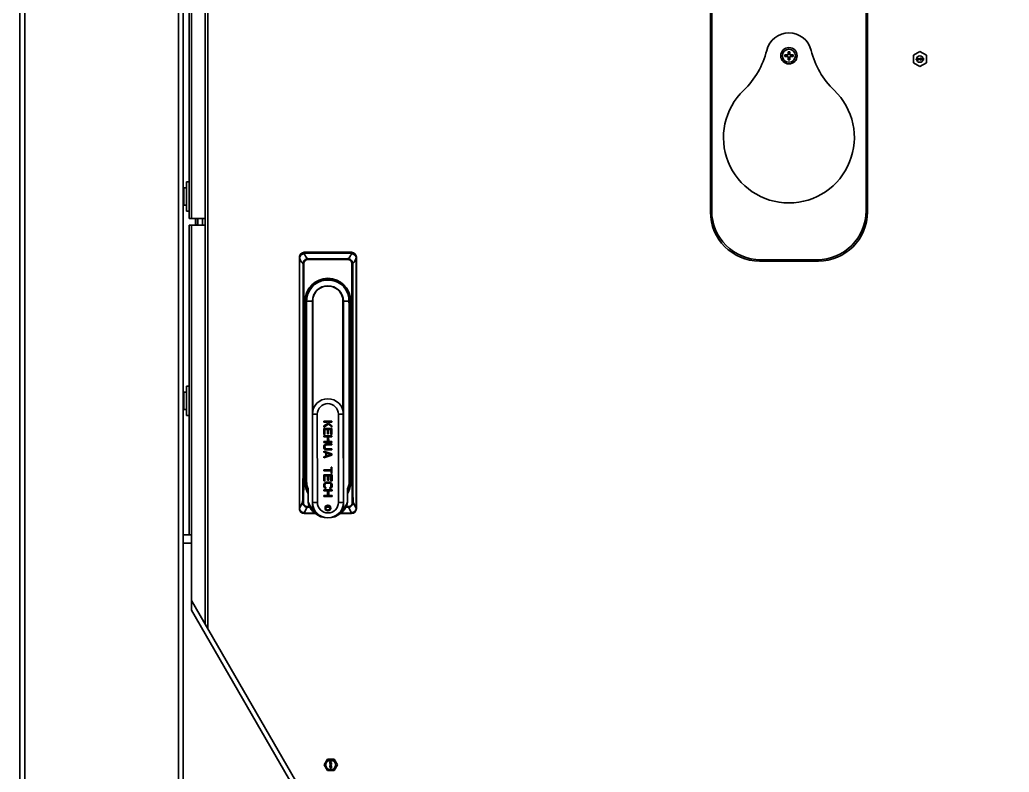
# Model space of a CAD drawing. Header units: millimetres. Extents: x 32496 to 166256, y 3504 to 23939.
# Drawn here: x 39999 to 40604, y 15969 to 16429 of the extents above; entities that cross this region are included whole.
import ezdxf

# ---------------------------------------------------------------- set-up
doc = ezdxf.new("R2010")
doc.units = ezdxf.units.MM
doc.layers.get('0').update_dxf_attribs({"lineweight": 35})

msp = doc.modelspace()

# ---------------------------------------------------------------- linework, layer by layer
at = {"linetype": 'Continuous'}
for p, q in [((39998.64, 15108.349), (39998.64, 17768.349)), ((40001.64, 15108.349), (40001.64, 17768.349)), ((40095.64, 15108.349), (40095.64, 17722.349)), ((40113.64, 16868.644), (40113.64, 16057.054)), ((40111.94, 16059.998), (40111.94, 16865.699)), ((40098.64, 16114.374), (40098.64, 16811.323)), ((40103.64, 16811.323), (40103.64, 16307.849)), ((40420.94, 16552.849), (40420.94, 16311.849)), ((40516.94, 16311.849), (40516.94, 16552.849)), ((40421.74, 16312.649), (40421.74, 16552.049)), ((40516.14, 16552.049), (40516.14, 16312.649)), ((40102.24, 16307.849), (40102.24, 16443.73)), ((40466.44, 16406.849), (40466.44, 16407.849)), ((40466.44, 16407.849), (40468.44, 16407.849)), ((40468.44, 16407.849), (40468.44, 16409.849)), ((40468.44, 16409.849), (40469.44, 16409.849)), ((40469.44, 16409.849), (40469.44, 16407.849)), ((40469.44, 16407.849), (40471.44, 16407.849)), ((40471.44, 16407.849), (40471.44, 16406.849)), ((40545.04, 16407.658), (40549.04, 16409.967)), ((40545.04, 16407.658), (40545.04, 16403.039)), ((40549.04, 16409.967), (40553.04, 16407.658)), ((40553.04, 16403.039), (40553.04, 16407.658)), ((40468.44, 16406.849), (40466.44, 16406.849)), ((40468.44, 16404.849), (40468.44, 16406.849)), ((40469.44, 16404.849), (40468.44, 16404.849)), ((40469.44, 16406.849), (40469.44, 16404.849)), ((40471.44, 16406.849), (40469.44, 16406.849)), ((40549.04, 16400.73), (40545.04, 16403.039)), ((40546.765, 16405.821), (40546.765, 16405.949)), ((40546.765, 16405.949), (40547.665, 16405.949)), ((40547.465, 16405.821), (40546.765, 16405.821)), ((40546.79, 16405.183), (40546.765, 16405.081)), ((40546.765, 16405.029), (40546.765, 16405.081)), ((40546.765, 16405.029), (40546.79, 16404.927)), ((40546.84, 16405.259), (40546.79, 16405.183)), ((40546.79, 16404.927), (40546.89, 16404.825)), ((40547.465, 16405.821), (40546.84, 16405.259)), ((40546.89, 16404.825), (40546.99, 16404.774)), ((40546.915, 16405.081), (40546.965, 16405.183)), ((40546.915, 16405.081), (40546.915, 16405.029)), ((40546.965, 16404.953), (40546.915, 16405.029)), ((40546.965, 16405.183), (40547.665, 16405.821)), ((40547.04, 16404.902), (40546.965, 16404.953)), ((40546.99, 16404.774), (40547.14, 16404.749)), ((40547.165, 16404.876), (40547.04, 16404.902)), ((40547.24, 16404.749), (40547.14, 16404.749)), ((40547.165, 16404.876), (40547.265, 16404.876)), ((40547.24, 16404.749), (40547.415, 16404.774)), ((40547.39, 16404.902), (40547.265, 16404.876)), ((40547.465, 16404.953), (40547.39, 16404.902)), ((40547.415, 16404.774), (40547.515, 16404.825)), ((40547.515, 16405.029), (40547.465, 16404.953)), ((40547.515, 16405.029), (40547.64, 16405.029)), ((40547.515, 16404.825), (40547.615, 16404.927)), ((40547.615, 16404.927), (40547.64, 16405.029)), ((40547.665, 16405.949), (40547.665, 16405.821)), ((40547.865, 16404.749), (40547.865, 16405.949)), ((40547.865, 16405.949), (40548.015, 16405.949)), ((40548.015, 16404.749), (40547.865, 16404.749)), ((40548.015, 16405.949), (40548.015, 16404.953)), ((40548.165, 16405.132), (40548.015, 16404.953)), ((40548.015, 16404.749), (40548.165, 16404.927)), ((40548.165, 16405.132), (40548.165, 16404.927)), ((40548.39, 16405.515), (40548.365, 16405.489)), ((40548.365, 16405.489), (40548.515, 16405.336)), ((40548.515, 16405.336), (40548.365, 16405.183)), ((40548.365, 16405.183), (40548.39, 16405.157)), ((40548.515, 16405.387), (40548.39, 16405.515)), ((40548.39, 16405.157), (40548.515, 16405.285)), ((40548.515, 16405.387), (40548.515, 16405.566)), ((40548.515, 16405.566), (40548.565, 16405.566)), ((40548.515, 16405.106), (40548.515, 16405.285)), ((40548.565, 16405.106), (40548.515, 16405.106)), ((40548.565, 16405.566), (40548.565, 16405.387)), ((40548.69, 16405.515), (40548.565, 16405.387)), ((40548.565, 16405.336), (40548.715, 16405.489)), ((40548.715, 16405.183), (40548.565, 16405.336)), ((40548.565, 16405.285), (40548.565, 16405.106)), ((40548.565, 16405.285), (40548.69, 16405.157)), ((40548.715, 16405.489), (40548.69, 16405.515)), ((40548.69, 16405.157), (40548.715, 16405.183)), ((40548.915, 16405.438), (40548.915, 16405.591)), ((40548.915, 16405.591), (40549.165, 16405.591)), ((40549.165, 16405.438), (40548.915, 16405.438)), ((40553.04, 16403.039), (40549.04, 16400.73)), ((40549.165, 16405.591), (40549.165, 16405.949)), ((40549.165, 16405.949), (40549.315, 16405.949)), ((40549.165, 16404.749), (40549.165, 16405.438)), ((40549.315, 16404.749), (40549.165, 16404.749)), ((40549.315, 16405.949), (40549.315, 16405.591)), ((40549.315, 16405.591), (40549.915, 16405.591)), ((40549.315, 16405.438), (40549.315, 16404.953)), ((40549.315, 16404.749), (40549.915, 16405.438)), ((40549.74, 16405.438), (40549.315, 16404.953)), ((40549.74, 16405.438), (40549.315, 16405.438)), ((40549.915, 16405.591), (40549.915, 16405.438)), ((40550.115, 16404.749), (40550.115, 16405.949)), ((40550.115, 16405.949), (40550.265, 16405.949)), ((40550.34, 16404.749), (40550.115, 16404.749)), ((40550.265, 16405.949), (40550.265, 16405.004)), ((40550.615, 16405.949), (40550.265, 16405.004)), ((40550.34, 16404.749), (40550.715, 16405.821)), ((40550.615, 16405.949), (40550.815, 16405.949)), ((40550.715, 16405.821), (40551.09, 16404.749)), ((40551.165, 16405.004), (40550.815, 16405.949)), ((40551.315, 16404.749), (40551.09, 16404.749)), ((40551.165, 16405.004), (40551.165, 16405.949)), ((40551.165, 16405.949), (40551.315, 16405.949)), ((40551.315, 16405.949), (40551.315, 16404.749)), ((40100.64, 16330.349), (40100.64, 16312.349)), ((40102.24, 16330.349), (40100.64, 16330.349)), ((40099.04, 16326.822), (40098.769, 16327.093)), ((40099.04, 16315.875), (40099.04, 16326.822)), ((40100.64, 16326.699), (40099.04, 16326.699)), ((40099.04, 16315.875), (40098.769, 16315.604)), ((40100.64, 16315.999), (40099.04, 16315.999)), ((40102.24, 16312.349), (40100.64, 16312.349)), ((40111.94, 16307.849), (40102.24, 16307.849)), ((40106.04, 16304.049), (40106.04, 16307.849)), ((40107.24, 16304.049), (40107.24, 16307.849)), ((40107.44, 16303.849), (40107.44, 16307.849)), ((40110.44, 16307.849), (40110.44, 16303.849)), ((40102.24, 16198.994), (40102.24, 16303.849)), ((40111.94, 16303.849), (40102.24, 16303.849)), ((40103.64, 16303.849), (40103.64, 16114.374)), ((40106.04, 16304.049), (40107.24, 16304.049)), ((40172.59, 16287.199), (40172.59, 16286.662)), ((40172.59, 16287.199), (40201.439, 16287.199)), ((40172.59, 16286.662), (40172.59, 16286.294)), ((40201.44, 16286.662), (40172.59, 16286.662)), ((40201.44, 16286.662), (40201.439, 16287.199)), ((40201.44, 16286.292), (40201.44, 16286.662)), ((40169.59, 16284.199), (40169.59, 16283.774)), ((40169.59, 16130.648), (40169.59, 16283.774)), ((40169.668, 16283.774), (40169.59, 16283.774)), ((40169.668, 16283.774), (40169.668, 16130.648)), ((40174.805, 16283.251), (40174.805, 16282.755)), ((40174.805, 16283.251), (40199.228, 16283.251)), ((40199.228, 16282.755), (40174.805, 16282.755)), ((40199.228, 16282.755), (40199.228, 16283.251)), ((40204.362, 16130.648), (40204.362, 16283.774)), ((40204.439, 16283.774), (40204.362, 16283.774)), ((40204.439, 16283.774), (40204.439, 16284.199)), ((40204.439, 16283.774), (40204.439, 16130.648)), ((40450.94, 16281.849), (40486.94, 16281.849)), ((40486.14, 16282.649), (40451.74, 16282.649)), ((40171.827, 16153.099), (40171.827, 16280.309)), ((40172.314, 16280.309), (40171.827, 16280.309)), ((40172.314, 16280.309), (40172.314, 16153.099)), ((40201.719, 16153.099), (40201.719, 16280.309)), ((40202.206, 16280.309), (40201.719, 16280.309)), ((40202.206, 16280.309), (40202.206, 16153.099)), ((40173.017, 16153.099), (40173.017, 16257.158)), ((40173.516, 16257.158), (40173.017, 16257.158)), ((40173.02, 16257.256), (40173.518, 16257.225)), ((40173.026, 16257.445), (40173.526, 16257.44)), ((40173.516, 16257.158), (40173.516, 16153.099)), ((40173.988, 16256.878), (40173.983, 16256.878)), ((40174.027, 16256.888), (40174.022, 16256.888)), ((40174.036, 16256.605), (40174.035, 16255.894)), ((40174.036, 16257.098), (40174.036, 16257.064)), ((40174.037, 16257.098), (40174.036, 16256.605)), ((40174.036, 16256.007), (40174.037, 16256.597)), ((40174.037, 16257.165), (40174.037, 16257.098)), ((40174.037, 16256.597), (40174.038, 16257.064)), ((40175.085, 16257.299), (40174.038, 16257.299)), ((40174.038, 16257.165), (40174.038, 16257.299)), ((40174.038, 16257.098), (40174.038, 16257.165)), ((40174.038, 16257.064), (40174.038, 16257.165)), ((40174.038, 16257.098), (40174.038, 16257.064)), ((40174.038, 16257.064), (40174.038, 16257.098)), ((40177.548, 16257.299), (40175.085, 16257.299)), ((40177.548, 16130.514), (40177.548, 16257.299)), ((40177.766, 16257.299), (40177.548, 16257.299)), ((40177.766, 16257.299), (40177.766, 16190.094)), ((40196.27, 16190.099), (40196.27, 16257.299)), ((40196.489, 16257.299), (40196.27, 16257.299)), ((40196.489, 16257.299), (40196.489, 16160.981)), ((40199.854, 16257.299), (40196.489, 16257.299)), ((40199.854, 16259.349), (40199.854, 16257.299)), ((40200.507, 16257.442), (40201.007, 16257.447)), ((40201.014, 16257.255), (40200.515, 16257.225)), ((40200.516, 16153.099), (40200.516, 16257.158)), ((40201.017, 16257.158), (40200.516, 16257.158)), ((40201.017, 16257.158), (40201.017, 16153.099)), ((40174.017, 16251.964), (40174.017, 16251.962)), ((40174.017, 16251.506), (40174.017, 16251.513)), ((40174.017, 16251.506), (40174.017, 16147.296)), ((40174.031, 16254.387), (40174.031, 16254.502)), ((40199.999, 16255.363), (40200, 16255.353)), ((40199.999, 16255.252), (40199.999, 16255.363)), ((40200.005, 16254.164), (40200, 16255.353)), ((40200.016, 16251.964), (40200.016, 16251.962)), ((40200.017, 16251.52), (40200.017, 16147.296)), ((40200.017, 16251.52), (40200.017, 16251.513)), ((40099.04, 16201.822), (40098.769, 16202.093)), ((40100.64, 16205.349), (40100.64, 16187.349)), ((40102.24, 16205.349), (40100.64, 16205.349)), ((40099.04, 16190.875), (40099.04, 16201.822)), ((40100.64, 16201.699), (40099.04, 16201.699)), ((40102.24, 16193.73), (40102.24, 16198.994)), ((40099.04, 16190.875), (40098.769, 16190.604)), ((40100.64, 16190.999), (40099.04, 16190.999)), ((40102.24, 16114.374), (40102.24, 16193.73)), ((40102.24, 16187.349), (40100.64, 16187.349)), ((40180.569, 16188.194), (40177.568, 16188.191)), ((40177.609, 16134.292), (40177.568, 16188.191)), ((40180.569, 16188.194), (40180.61, 16134.294)), ((40189.522, 16183.851), (40184.522, 16183.847)), ((40184.522, 16183.847), (40184.522, 16183.237)), ((40189.522, 16183.241), (40189.522, 16183.851)), ((40196.468, 16188.206), (40193.469, 16188.204)), ((40193.51, 16134.304), (40193.469, 16188.204)), ((40196.468, 16188.206), (40196.509, 16134.306)), ((40184.522, 16183.237), (40186.225, 16183.239)), ((40186.97, 16182.529), (40184.524, 16181.003)), ((40184.524, 16181.003), (40184.525, 16180.191)), ((40184.525, 16180.191), (40187.502, 16182.021)), ((40189.525, 16179.383), (40184.525, 16179.379)), ((40184.525, 16179.379), (40184.528, 16175.723)), ((40185.164, 16178.77), (40186.866, 16178.771)), ((40185.166, 16175.724), (40185.164, 16178.77)), ((40186.225, 16183.239), (40186.97, 16182.529)), ((40186.866, 16178.771), (40186.868, 16176.131)), ((40187.076, 16183.239), (40189.522, 16183.241)), ((40189.524, 16181.007), (40187.076, 16183.239)), ((40187.502, 16182.021), (40189.525, 16180.195)), ((40187.505, 16178.772), (40188.888, 16178.773)), ((40187.507, 16176.132), (40187.505, 16178.772)), ((40188.888, 16178.773), (40188.89, 16175.726)), ((40189.525, 16180.195), (40189.524, 16181.007)), ((40189.528, 16175.727), (40189.525, 16179.383)), ((40184.528, 16175.723), (40185.166, 16175.724)), ((40189.529, 16174.915), (40184.529, 16174.911)), ((40184.529, 16174.911), (40184.529, 16174.302)), ((40184.529, 16174.302), (40186.87, 16174.303)), ((40186.868, 16176.131), (40187.507, 16176.132)), ((40186.87, 16174.303), (40186.872, 16171.46)), ((40187.508, 16174.304), (40189.529, 16174.305)), ((40187.51, 16171.46), (40187.508, 16174.304)), ((40188.89, 16175.726), (40189.528, 16175.727)), ((40189.529, 16174.305), (40189.529, 16174.915)), ((40186.872, 16171.46), (40184.531, 16171.458)), ((40184.531, 16171.458), (40184.532, 16170.849)), ((40184.532, 16170.849), (40189.532, 16170.853)), ((40184.64, 16168.92), (40184.534, 16168.412)), ((40184.534, 16168.412), (40184.534, 16168.006)), ((40184.534, 16168.006), (40184.641, 16167.498)), ((40184.852, 16169.326), (40184.64, 16168.92)), ((40184.641, 16167.498), (40184.854, 16167.092)), ((40185.277, 16169.733), (40184.852, 16169.326)), ((40184.854, 16167.092), (40185.28, 16166.686)), ((40185.172, 16168.412), (40185.278, 16168.819)), ((40185.172, 16168.006), (40185.172, 16168.412)), ((40185.279, 16167.6), (40185.172, 16168.006)), ((40185.703, 16169.936), (40185.277, 16169.733)), ((40185.278, 16168.819), (40185.491, 16169.123)), ((40185.492, 16167.296), (40185.279, 16167.6)), ((40185.28, 16166.686), (40185.705, 16166.483)), ((40185.491, 16169.123), (40185.81, 16169.327)), ((40185.811, 16167.093), (40185.492, 16167.296)), ((40186.235, 16170.038), (40185.703, 16169.936)), ((40185.705, 16166.483), (40186.237, 16166.382)), ((40185.81, 16169.327), (40186.235, 16169.429)), ((40186.237, 16166.992), (40185.811, 16167.093)), ((40189.532, 16170.04), (40186.235, 16170.038)), ((40186.235, 16169.429), (40189.533, 16169.431)), ((40189.535, 16166.994), (40186.237, 16166.992)), ((40186.237, 16166.382), (40189.535, 16166.385)), ((40189.531, 16171.462), (40187.51, 16171.46)), ((40189.532, 16170.853), (40189.531, 16171.462)), ((40189.533, 16169.431), (40189.532, 16170.04)), ((40189.535, 16166.385), (40189.535, 16166.994)), ((40184.536, 16165.569), (40184.536, 16164.959)), ((40189.537, 16163.948), (40184.536, 16165.569)), ((40184.536, 16164.959), (40185.813, 16164.554)), ((40185.815, 16162.523), (40184.538, 16162.116)), ((40184.538, 16162.116), (40184.539, 16161.507)), ((40184.539, 16161.507), (40189.538, 16163.135)), ((40185.813, 16164.554), (40185.815, 16162.523)), ((40186.24, 16162.625), (40186.239, 16164.453)), ((40186.239, 16164.453), (40189.112, 16163.541)), ((40189.112, 16163.541), (40186.24, 16162.625)), ((40189.538, 16163.135), (40189.537, 16163.948)), ((40189.013, 16154.199), (40184.544, 16154.196)), ((40184.544, 16154.196), (40184.545, 16153.586)), ((40184.545, 16153.586), (40189.013, 16153.59)), ((40189.011, 16155.824), (40189.013, 16154.199)), ((40189.543, 16155.824), (40189.011, 16155.824)), ((40189.013, 16153.59), (40189.014, 16151.965)), ((40189.546, 16151.965), (40189.543, 16155.824)), ((40171.827, 16153.099), (40172.314, 16153.099)), ((40172.314, 16153.099), (40173.017, 16153.099)), ((40173.017, 16146.78), (40173.017, 16153.099)), ((40173.017, 16153.099), (40173.516, 16153.099)), ((40173.516, 16146.799), (40173.516, 16153.099)), ((40189.547, 16151.153), (40184.547, 16151.149)), ((40184.547, 16151.149), (40184.55, 16147.494)), ((40184.55, 16147.494), (40185.188, 16147.494)), ((40185.186, 16150.54), (40186.888, 16150.542)), ((40185.188, 16147.494), (40185.186, 16150.54)), ((40186.888, 16150.542), (40186.89, 16147.902)), ((40186.89, 16147.902), (40187.528, 16147.902)), ((40187.526, 16150.542), (40188.909, 16150.543)), ((40187.528, 16147.902), (40187.526, 16150.542)), ((40188.909, 16150.543), (40188.911, 16147.497)), ((40188.911, 16147.497), (40189.55, 16147.497)), ((40189.014, 16151.965), (40189.546, 16151.965)), ((40189.55, 16147.497), (40189.547, 16151.153)), ((40200.516, 16153.099), (40200.516, 16146.799)), ((40200.516, 16153.099), (40201.017, 16153.099)), ((40201.017, 16153.099), (40201.017, 16146.78)), ((40201.017, 16153.099), (40201.719, 16153.099)), ((40201.719, 16153.099), (40202.206, 16153.099)), ((40173.516, 16146.799), (40174.048, 16146.799)), ((40175.018, 16134.625), (40175.017, 16141.8)), ((40184.657, 16145.564), (40184.551, 16145.056)), ((40184.551, 16145.056), (40184.552, 16144.143)), ((40184.552, 16144.143), (40184.659, 16143.635)), ((40189.554, 16141.912), (40184.554, 16141.909)), ((40184.554, 16141.909), (40184.554, 16141.299)), ((40184.87, 16145.971), (40184.657, 16145.564)), ((40184.659, 16143.635), (40184.872, 16143.229)), ((40185.295, 16146.377), (40184.87, 16145.971)), ((40184.872, 16143.229), (40185.298, 16142.823)), ((40185.19, 16145.057), (40185.296, 16145.463)), ((40185.19, 16144.143), (40185.19, 16145.057)), ((40185.297, 16143.737), (40185.19, 16144.143)), ((40185.72, 16146.581), (40185.295, 16146.377)), ((40185.296, 16145.463), (40185.508, 16145.768)), ((40185.51, 16143.432), (40185.297, 16143.737)), ((40185.298, 16142.823), (40185.83, 16142.722)), ((40185.508, 16145.768), (40185.827, 16145.971)), ((40185.829, 16143.331), (40185.51, 16143.432)), ((40186.252, 16146.682), (40185.72, 16146.581)), ((40185.827, 16145.971), (40186.253, 16146.073)), ((40185.83, 16142.722), (40185.829, 16143.331)), ((40187.848, 16146.684), (40186.252, 16146.682)), ((40186.253, 16146.073), (40187.849, 16146.074)), ((40188.38, 16146.583), (40187.848, 16146.684)), ((40187.849, 16146.074), (40188.274, 16145.973)), ((40188.274, 16145.973), (40188.593, 16145.77)), ((40188.595, 16143.435), (40188.276, 16143.333)), ((40188.276, 16143.333), (40188.277, 16142.724)), ((40188.277, 16142.724), (40188.808, 16142.826)), ((40188.806, 16146.38), (40188.38, 16146.583)), ((40188.593, 16145.77), (40188.806, 16145.466)), ((40188.808, 16143.74), (40188.595, 16143.435)), ((40189.232, 16145.974), (40188.806, 16146.38)), ((40188.806, 16145.466), (40188.913, 16145.06)), ((40188.914, 16144.146), (40188.808, 16143.74)), ((40188.808, 16142.826), (40189.234, 16143.232)), ((40188.913, 16145.06), (40188.914, 16144.146)), ((40189.445, 16145.568), (40189.232, 16145.974)), ((40189.234, 16143.232), (40189.446, 16143.639)), ((40189.551, 16145.06), (40189.445, 16145.568)), ((40189.446, 16143.639), (40189.552, 16144.146)), ((40189.552, 16144.146), (40189.551, 16145.06)), ((40189.554, 16141.303), (40189.554, 16141.912)), ((40199.017, 16141.8), (40199.017, 16134.625)), ((40199.985, 16146.799), (40200.516, 16146.799)), ((40200.017, 16147.296), (40200.017, 16147.299)), ((40184.554, 16141.299), (40186.895, 16141.301)), ((40186.897, 16138.458), (40184.556, 16138.456)), ((40184.556, 16138.456), (40184.557, 16137.847)), ((40184.557, 16137.847), (40189.557, 16137.851)), ((40186.895, 16141.301), (40186.897, 16138.458)), ((40187.533, 16141.302), (40189.554, 16141.303)), ((40187.535, 16138.458), (40187.533, 16141.302)), ((40189.556, 16138.46), (40187.535, 16138.458)), ((40189.557, 16137.851), (40189.556, 16138.46)), ((40169.59, 16130.648), (40169.59, 16130.499)), ((40169.668, 16130.648), (40169.59, 16130.648)), ((40171.582, 16134.485), (40169.668, 16130.648)), ((40172.59, 16127.929), (40174.316, 16131.388)), ((40174.316, 16131.777), (40174.316, 16131.388)), ((40175.837, 16131.777), (40174.316, 16131.777)), ((40176.021, 16131.388), (40174.316, 16131.388)), ((40177.548, 16130.514), (40177.766, 16130.514)), ((40177.609, 16134.292), (40180.61, 16134.294)), ((40177.766, 16132.708), (40177.766, 16130.514)), ((40188.1, 16131.388), (40185.937, 16131.388)), ((40187.768, 16131.777), (40186.269, 16131.777)), ((40193.51, 16134.304), (40196.509, 16134.306)), ((40196.27, 16130.514), (40196.27, 16132.268)), ((40196.27, 16130.514), (40196.489, 16130.514)), ((40196.456, 16129.103), (40197.676, 16130.767)), ((40196.489, 16134.099), (40196.489, 16130.514)), ((40199.717, 16131.388), (40198.017, 16131.388)), ((40199.717, 16131.777), (40198.19, 16131.777)), ((40198.682, 16132.805), (40198.682, 16132.805)), ((40199.717, 16131.388), (40199.717, 16131.777)), ((40199.717, 16131.388), (40201.44, 16127.929)), ((40204.362, 16130.648), (40202.45, 16134.485)), ((40204.362, 16130.648), (40204.439, 16130.648)), ((40204.439, 16130.499), (40204.439, 16130.648)), ((40172.59, 16127.929), (40172.59, 16127.78)), ((40172.59, 16127.78), (40172.59, 16127.499)), ((40172.59, 16127.78), (40178.928, 16127.78)), ((40179.309, 16127.499), (40172.59, 16127.499)), ((40201.439, 16127.499), (40194.727, 16127.499)), ((40195.032, 16127.705), (40196.456, 16129.103)), ((40195.032, 16127.705), (40195.032, 16127.705)), ((40195.108, 16127.78), (40201.44, 16127.78)), ((40201.439, 16127.499), (40201.44, 16127.78)), ((40201.44, 16127.78), (40201.44, 16127.929)), ((40098.64, 15834.374), (40098.64, 16114.374)), ((40098.64, 16114.374), (40103.64, 16114.374)), ((40103.64, 16068.374), (40103.64, 16114.374)), ((40098.64, 16109.374), (40103.64, 16109.374)), ((40103.64, 16074.374), (40603.64, 15208.349)), ((40103.64, 16068.374), (40600.176, 15208.349)), ((40184.772, 15973.789), (40186.793, 15977.289)), ((40186.793, 15970.289), (40184.772, 15973.789)), ((40190.834, 15977.289), (40186.793, 15977.289)), ((40188.314, 15975.764), (40188.314, 15975.889)), ((40188.314, 15975.889), (40189.314, 15975.889)), ((40189.101, 15975.764), (40188.314, 15975.472)), ((40189.101, 15975.764), (40188.314, 15975.764)), ((40188.314, 15975.305), (40188.314, 15975.472)), ((40188.314, 15975.305), (40189.101, 15975.014)), ((40188.314, 15974.889), (40188.314, 15975.014)), ((40188.314, 15975.014), (40189.101, 15975.014)), ((40189.314, 15974.889), (40188.314, 15974.889)), ((40188.335, 15974.493), (40188.314, 15974.389)), ((40188.314, 15974.284), (40188.314, 15974.389)), ((40188.314, 15974.284), (40188.335, 15974.18)), ((40188.314, 15972.597), (40188.314, 15973.347)), ((40188.314, 15973.347), (40188.42, 15973.347)), ((40188.42, 15972.597), (40188.314, 15972.597)), ((40188.335, 15972.18), (40188.314, 15972.055)), ((40188.314, 15972.055), (40188.335, 15971.93)), ((40188.399, 15974.597), (40188.335, 15974.493)), ((40188.335, 15974.18), (40188.399, 15974.076)), ((40188.399, 15972.284), (40188.335, 15972.18)), ((40188.484, 15974.659), (40188.399, 15974.597)), ((40188.399, 15974.076), (40188.484, 15974.014)), ((40188.462, 15972.347), (40188.399, 15972.284)), ((40188.42, 15975.389), (40189.314, 15975.701)), ((40189.314, 15975.076), (40188.42, 15975.389)), ((40188.42, 15974.409), (40188.441, 15974.472)), ((40188.42, 15974.409), (40188.42, 15974.264)), ((40188.441, 15974.201), (40188.42, 15974.264)), ((40188.952, 15972.764), (40188.42, 15973.347)), ((40188.42, 15973.18), (40188.42, 15972.597)), ((40188.42, 15973.18), (40188.888, 15972.659)), ((40188.42, 15972.055), (40188.441, 15972.159)), ((40188.441, 15971.951), (40188.42, 15972.055)), ((40188.441, 15974.472), (40188.484, 15974.534)), ((40188.484, 15974.139), (40188.441, 15974.201)), ((40188.441, 15972.159), (40188.484, 15972.222)), ((40188.548, 15972.389), (40188.462, 15972.347)), ((40188.59, 15974.701), (40188.484, 15974.659)), ((40188.484, 15974.534), (40188.548, 15974.576)), ((40188.548, 15974.097), (40188.484, 15974.139)), ((40188.484, 15974.014), (40188.59, 15973.972)), ((40188.484, 15972.222), (40188.611, 15972.305)), ((40188.548, 15974.576), (40188.611, 15974.597)), ((40188.611, 15974.076), (40188.548, 15974.097)), ((40188.611, 15972.409), (40188.548, 15972.389)), ((40188.739, 15974.722), (40188.59, 15974.701)), ((40188.696, 15973.972), (40188.59, 15973.972)), ((40188.675, 15974.597), (40188.611, 15974.597)), ((40188.611, 15974.076), (40188.675, 15974.076)), ((40188.718, 15972.43), (40188.611, 15972.409)), ((40188.611, 15972.305), (40188.739, 15972.326)), ((40188.633, 15973.639), (40188.633, 15973.68)), ((40188.633, 15973.68), (40188.782, 15973.68)), ((40188.782, 15973.639), (40188.633, 15973.639)), ((40188.675, 15974.597), (40188.739, 15974.576)), ((40188.739, 15974.097), (40188.675, 15974.076)), ((40188.696, 15973.805), (40188.675, 15973.784)), ((40188.675, 15973.784), (40188.782, 15973.68)), ((40188.782, 15973.639), (40188.675, 15973.534)), ((40188.675, 15973.534), (40188.696, 15973.514)), ((40188.696, 15973.972), (40188.803, 15974.014)), ((40188.824, 15973.68), (40188.696, 15973.805)), ((40188.696, 15973.514), (40188.824, 15973.639)), ((40188.718, 15972.43), (40188.909, 15972.43)), ((40188.739, 15974.722), (40188.888, 15974.722)), ((40188.739, 15974.576), (40188.782, 15974.534)), ((40188.782, 15974.139), (40188.739, 15974.097)), ((40188.888, 15972.326), (40188.739, 15972.326)), ((40188.782, 15974.534), (40188.824, 15974.472)), ((40188.824, 15974.201), (40188.782, 15974.139)), ((40188.803, 15974.014), (40188.867, 15974.076)), ((40188.824, 15974.472), (40188.845, 15974.409)), ((40188.845, 15974.264), (40188.824, 15974.201)), ((40188.952, 15973.805), (40188.824, 15973.68)), ((40188.824, 15973.639), (40188.952, 15973.514)), ((40188.931, 15974.493), (40188.845, 15974.618)), ((40188.888, 15974.618), (40188.845, 15974.618)), ((40188.845, 15974.264), (40188.845, 15974.409)), ((40188.867, 15974.076), (40188.931, 15974.18)), ((40188.867, 15973.68), (40188.973, 15973.784)), ((40188.867, 15973.68), (40189.016, 15973.68)), ((40188.973, 15973.534), (40188.867, 15973.639)), ((40189.016, 15973.639), (40188.867, 15973.639)), ((40189.037, 15974.701), (40188.888, 15974.722)), ((40188.888, 15974.618), (40189.016, 15974.597)), ((40188.888, 15972.659), (40188.952, 15972.618)), ((40188.888, 15972.326), (40189.016, 15972.305)), ((40189.016, 15972.409), (40188.909, 15972.43)), ((40188.952, 15974.389), (40188.931, 15974.493)), ((40188.931, 15974.18), (40188.952, 15974.284)), ((40188.952, 15974.389), (40188.952, 15974.284)), ((40188.973, 15973.784), (40188.952, 15973.805)), ((40188.952, 15973.514), (40188.973, 15973.534)), ((40189.037, 15972.722), (40188.952, 15972.764)), ((40188.952, 15972.618), (40189.037, 15972.597)), ((40189.016, 15974.597), (40189.079, 15974.576)), ((40189.016, 15973.68), (40189.016, 15973.639)), ((40189.079, 15972.389), (40189.016, 15972.409)), ((40189.016, 15972.305), (40189.143, 15972.222)), ((40189.143, 15974.659), (40189.037, 15974.701)), ((40189.037, 15972.722), (40189.079, 15972.722)), ((40189.079, 15972.597), (40189.037, 15972.597)), ((40189.079, 15974.576), (40189.143, 15974.534)), ((40189.143, 15974.159), (40189.079, 15974.118)), ((40189.079, 15974.014), (40189.079, 15974.118)), ((40189.079, 15974.014), (40189.143, 15974.034)), ((40189.079, 15973.222), (40189.079, 15973.326)), ((40189.165, 15973.305), (40189.079, 15973.326)), ((40189.079, 15973.222), (40189.143, 15973.18)), ((40189.143, 15972.764), (40189.079, 15972.722)), ((40189.079, 15972.597), (40189.165, 15972.618)), ((40189.165, 15972.347), (40189.079, 15972.389)), ((40189.228, 15974.597), (40189.143, 15974.659)), ((40189.143, 15974.534), (40189.186, 15974.472)), ((40189.186, 15974.222), (40189.143, 15974.159)), ((40189.143, 15974.034), (40189.228, 15974.097)), ((40189.143, 15973.18), (40189.186, 15973.118)), ((40189.186, 15972.826), (40189.143, 15972.764)), ((40189.143, 15972.222), (40189.186, 15972.159)), ((40189.25, 15973.222), (40189.165, 15973.305)), ((40189.165, 15972.618), (40189.25, 15972.701)), ((40189.228, 15972.284), (40189.165, 15972.347)), ((40189.186, 15974.472), (40189.207, 15974.409)), ((40189.207, 15974.284), (40189.186, 15974.222)), ((40189.186, 15973.118), (40189.207, 15973.014)), ((40189.207, 15972.93), (40189.186, 15972.826)), ((40189.186, 15972.159), (40189.207, 15972.055)), ((40189.207, 15972.055), (40189.186, 15971.951)), ((40189.207, 15974.284), (40189.207, 15974.409)), ((40189.207, 15972.93), (40189.207, 15973.014)), ((40189.292, 15974.493), (40189.228, 15974.597)), ((40189.228, 15974.097), (40189.292, 15974.201)), ((40189.292, 15972.18), (40189.228, 15972.284)), ((40189.292, 15973.139), (40189.25, 15973.222)), ((40189.25, 15972.701), (40189.292, 15972.784)), ((40189.314, 15974.389), (40189.292, 15974.493)), ((40189.292, 15974.201), (40189.314, 15974.305)), ((40189.314, 15972.993), (40189.292, 15973.139)), ((40189.292, 15972.784), (40189.314, 15972.909)), ((40189.314, 15972.055), (40189.292, 15972.18)), ((40189.292, 15971.93), (40189.314, 15972.055)), ((40189.314, 15975.889), (40189.314, 15975.701)), ((40189.314, 15975.076), (40189.314, 15974.889)), ((40189.314, 15974.389), (40189.314, 15974.305)), ((40189.314, 15972.993), (40189.314, 15972.909)), ((40190.834, 15977.289), (40192.855, 15973.789)), ((40192.855, 15973.789), (40190.834, 15970.289)), ((40186.793, 15970.289), (40190.834, 15970.289)), ((40188.335, 15971.93), (40188.399, 15971.826)), ((40188.399, 15971.826), (40188.462, 15971.764)), ((40188.484, 15971.889), (40188.441, 15971.951)), ((40188.462, 15971.764), (40188.548, 15971.722)), ((40188.611, 15971.805), (40188.484, 15971.889)), ((40188.548, 15971.722), (40188.611, 15971.701)), ((40188.739, 15971.784), (40188.611, 15971.805)), ((40188.611, 15971.701), (40188.718, 15971.68)), ((40188.909, 15971.68), (40188.718, 15971.68)), ((40188.739, 15971.784), (40188.888, 15971.784)), ((40189.016, 15971.805), (40188.888, 15971.784)), ((40188.909, 15971.68), (40189.016, 15971.701)), ((40189.143, 15971.889), (40189.016, 15971.805)), ((40189.016, 15971.701), (40189.079, 15971.722)), ((40189.079, 15971.722), (40189.165, 15971.764)), ((40189.186, 15971.951), (40189.143, 15971.889)), ((40189.165, 15971.764), (40189.228, 15971.826)), ((40189.228, 15971.826), (40189.292, 15971.93))]:
    msp.add_line(p, q, dxfattribs=at)
for points in [[(40174.022, 16252.903), (40174.02, 16252.509), (40174.018, 16252.116), (40174.017, 16251.964)], [(40174.035, 16255.894), (40174.034, 16255.547), (40174.033, 16255.191), (40174.032, 16254.827), (40174.03, 16254.454), (40174.029, 16254.074), (40174.026, 16253.687), (40174.022, 16252.903)], [(40200.016, 16251.964), (40200.012, 16252.869), (40200.005, 16254.164)], [(40197.676, 16130.767), (40198.563, 16132.509), (40198.682, 16132.805)]]:
    msp.add_lwpolyline(points, dxfattribs=at)
for centre, radius in [((40468.94, 16407.349), 5), ((40468.94, 16407.349), 4), ((40549.04, 16405.349), 2), ((40187.062, 16130.849), 1.75), ((40187.018, 16130.799), 1.25), ((40188.814, 15973.789), 3)]:
    msp.add_circle(centre, radius, dxfattribs=at)
for centre, radius, start, end in [((40468.94, 16407.349), 14, 13.591623, 166.408377), ((40406.732, 16422.389), 50, 313.724913, 346.408377), ((40531.147, 16422.389), 50, 193.591623, 226.275087), ((40468.94, 16357.349), 40, 133.724913, 46.275087), ((40450.94, 16311.849), 30, 180, 270), ((40451.74, 16312.649), 30, 180, 270), ((40486.14, 16312.649), 30, 270, 0), ((40486.94, 16311.849), 30, 270, 0), ((40105.84, 16304.049), 0.2, 270, 0), ((40105.84, 16304.049), 1.4, 351.763376, 0), ((40172.59, 16284.199), 3, 90, 180), ((40201.439, 16284.199), 3, 0, 90), ((40187.017, 16257.299), 13.991, 0.608471, 179.401746), ((40187.016, 16257.299), 13.491, 0.608479, 179.401374), ((40187.017, 16257.299), 13, 9.072967, 183.050993), ((40187.018, 16257.299), 9.471, 0, 179.999323), ((40187.018, 16257.299), 9.252, 0, 180.000039), ((40174.635, 16257.158), 1.618, 176.527202, 179.999506), ((40169.255, 16257.484), 3.772, 356.526872, 359.401767), ((40174.675, 16257.158), 1.159, 176.64829, 179.998064), ((40169.323, 16257.477), 4.203, 356.568992, 357.543109), ((40174.823, 16257.295), 1.307, 183.03864, 185.338281), ((40169.323, 16257.477), 4.203, 357.543137, 359.490976), ((40170.04, 16257.694), 3.55, 349.953873, 353.326596), ((40170.018, 16257.696), 3.572, 353.333655, 0.052454), ((40174.199, 16259.908), 3.037, 266.018856, 266.211089), ((40174.537, 16258.685), 2.307, 257.03418, 257.467804), ((40185.844, 16257.084), 11.808, 179.605987, 179.928833), ((40185.844, 16257.084), 11.808, 180.097028, 181.045491), ((40185.843, 16257.084), 11.806, 178.956993, 179.605997), ((40198.277, 16257.058), 24.24, 179.430438, 179.746476), ((40199.709, 16262.599), 5.735, 271.65288, 271.784837), ((40204.096, 16257.701), 3.653, 179.940557, 186.580683), ((40204.078, 16257.699), 3.635, 186.588584, 188.211206), ((40204.068, 16257.697), 3.625, 188.210962, 189.924585), ((40204.835, 16257.481), 4.328, 180.51966, 183.397233), ((40199.358, 16257.158), 1.159, 1.353371, 3.317528), ((40199.358, 16257.158), 1.159, 359.998751, 1.353463), ((40204.906, 16257.489), 3.899, 180.608686, 183.338135), ((40199.283, 16257.155), 1.734, 0.07566, 3.514973), ((40291.785, 16251.517), 117.768, 179.783714, 180.00222), ((40082.251, 16251.532), 117.765, 359.994507, 0.209357), ((40187.018, 16188.199), 9.45, 0.043368, 180.043368), ((40187.019, 16188.199), 6.45, 0.043368, 180.043368), ((40187.016, 16146.799), 13.5, 180, 206.974781), ((40187.017, 16147.299), 13, 180, 201.668899), ((40187.016, 16146.799), 13.5, 332.965112, 0.000173), ((40187.016, 16146.799), 13.5, 332.976458, 0.000173), ((40187.017, 16147.299), 13, 338.332529, 359.989447), ((40172.06, 16130.649), 2.47, 180.011457, 186.82519), ((40172.59, 16130.499), 3, 180, 270), ((40172.062, 16130.649), 2.472, 186.82538, 187.334432), ((40172.063, 16130.649), 2.473, 187.334485, 187.85616), ((40187.018, 16137.299), 12.5, 201.070487, 230.126946), ((40187.059, 16134.299), 9.45, 180.043368, 0.043368), ((40187.06, 16134.299), 6.45, 180.043368, 0.043368), ((40187.018, 16137.299), 12.5, 309.873795, 338.929829), ((40201.439, 16130.499), 3, 270, 0), ((40201.988, 16130.648), 2.452, 356.553964, 0.001194), ((40187.018, 16137.299), 12.5, 230.128167, 309.872609), ((40187.018, 16137.299), 12.2, 230.166471, 250.018607), ((40187.018, 16137.299), 12.2, 291.885416, 309.942162)]:
    msp.add_arc(centre, radius, start, end, dxfattribs=at)
for points, knots in [([(40099.04, 16324.605), (40099.017, 16324.577), (40098.921, 16324.465), (40098.819, 16324.358), (40098.74, 16324.28)], [0, 0, 0, 0, 0.2444076, 1, 1, 1, 1]), ([(40098.769, 16327.093), (40098.793, 16327.069), (40098.887, 16326.973), (40098.976, 16326.874), (40099.04, 16326.797)], [0, 0, 0, 0, 0.2550615, 1, 1, 1, 1]), ([(40098.74, 16318.506), (40098.767, 16318.479), (40098.871, 16318.371), (40098.97, 16318.259), (40099.04, 16318.171)], [0, 0, 0, 0, 0.2552107, 1, 1, 1, 1]), ([(40169.59, 16284.199), (40169.59, 16284.36), (40169.63, 16284.687), (40169.865, 16285.319), (40170.447, 16286.013), (40171.438, 16286.54), (40172.202, 16286.662), (40172.59, 16286.662)], [0, 0, 0, 0, 0.1130343, 0.2281699, 0.4688644, 0.7282079, 1, 1, 1, 1]), ([(40201.44, 16286.662), (40201.827, 16286.662), (40202.591, 16286.54), (40203.582, 16286.013), (40204.165, 16285.319), (40204.4, 16284.687), (40204.439, 16284.36), (40204.439, 16284.199)], [0, 0, 0, 0, 0.2718034, 0.5311402, 0.7718244, 0.8869599, 1, 1, 1, 1]), ([(40169.59, 16283.774), (40169.59, 16283.94), (40169.629, 16284.274), (40169.864, 16284.918), (40170.444, 16285.626), (40171.437, 16286.168), (40172.204, 16286.293), (40172.593, 16286.293)], [0, 0, 0, 0, 0.1148518, 0.2307052, 0.4721663, 0.7304665, 1, 1, 1, 1]), ([(40169.668, 16283.774), (40169.713, 16284.089), (40169.947, 16284.724), (40170.619, 16285.507), (40171.531, 16286.07), (40172.235, 16286.255), (40172.593, 16286.293)], [0, 0, 0, 0, 0.2313405, 0.4789515, 0.738349, 1, 1, 1, 1]), ([(40171.827, 16280.309), (40171.615, 16280.438), (40171.193, 16280.815), (40170.649, 16281.579), (40170.125, 16282.587), (40169.819, 16283.353), (40169.668, 16283.774)], [0, 0, 0, 0, 0.1795497, 0.403232, 0.6763358, 1, 1, 1, 1]), ([(40171.827, 16280.309), (40171.829, 16280.694), (40171.986, 16281.471), (40172.652, 16282.45), (40173.643, 16283.098), (40174.42, 16283.249), (40174.805, 16283.251)], [0, 0, 0, 0, 0.250024, 0.5000346, 0.7500082, 1, 1, 1, 1]), ([(40172.314, 16280.309), (40172.314, 16280.63), (40172.449, 16281.278), (40172.999, 16282.1), (40173.698, 16282.543), (40174.32, 16282.722), (40174.644, 16282.753), (40174.805, 16282.755)], [0, 0, 0, 0, 0.2496659, 0.4993158, 0.7490951, 0.8745472, 1, 1, 1, 1]), ([(40174.805, 16283.251), (40174.592, 16283.355), (40174.163, 16283.672), (40173.6, 16284.34), (40173.06, 16285.233), (40172.745, 16285.918), (40172.59, 16286.294)], [0, 0, 0, 0, 0.1857373, 0.4106233, 0.6813188, 1, 1, 1, 1]), ([(40201.44, 16286.292), (40201.284, 16285.917), (40200.97, 16285.232), (40200.432, 16284.34), (40199.869, 16283.672), (40199.441, 16283.355), (40199.228, 16283.251)], [0, 0, 0, 0, 0.3186903, 0.5893882, 0.8142865, 1, 1, 1, 1]), ([(40199.228, 16283.251), (40199.613, 16283.249), (40200.39, 16283.098), (40201.38, 16282.45), (40202.047, 16281.471), (40202.204, 16280.694), (40202.206, 16280.309)], [0, 0, 0, 0, 0.2499956, 0.4999467, 0.7499856, 1, 1, 1, 1]), ([(40199.228, 16282.755), (40199.389, 16282.753), (40199.713, 16282.723), (40200.335, 16282.543), (40201.034, 16282.1), (40201.585, 16281.278), (40201.719, 16280.63), (40201.719, 16280.309)], [0, 0, 0, 0, 0.125445, 0.2508961, 0.5006599, 0.750322, 1, 1, 1, 1]), ([(40201.44, 16286.293), (40201.797, 16286.255), (40202.501, 16286.069), (40203.412, 16285.507), (40204.083, 16284.724), (40204.317, 16284.089), (40204.361, 16283.774)], [0, 0, 0, 0, 0.261658, 0.5210429, 0.7686485, 1, 1, 1, 1]), ([(40204.439, 16283.774), (40204.439, 16284.104), (40204.272, 16284.791), (40203.586, 16285.625), (40202.594, 16286.168), (40201.828, 16286.293), (40201.44, 16286.293)], [0, 0, 0, 0, 0.2295817, 0.4715896, 0.7302067, 1, 1, 1, 1]), ([(40204.362, 16283.774), (40204.211, 16283.353), (40203.905, 16282.587), (40203.383, 16281.579), (40202.839, 16280.815), (40202.418, 16280.438), (40202.206, 16280.309)], [0, 0, 0, 0, 0.3237634, 0.5969172, 0.820554, 1, 1, 1, 1]), ([(40174.019, 16256.437), (40173.945, 16256.454), (40173.812, 16256.491), (40173.641, 16256.58), (40173.532, 16256.718), (40173.516, 16256.829), (40173.516, 16256.885)], [0, 0, 0, 0, 0.3131239, 0.5605116, 0.771594, 1, 1, 1, 1]), ([(40173.59, 16257.699), (40173.582, 16257.678), (40173.554, 16257.593), (40173.534, 16257.505), (40173.526, 16257.44)], [0, 0, 0, 0, 0.2582978, 1, 1, 1, 1]), ([(40173.58, 16256.99), (40173.563, 16257.007), (40173.546, 16257.036), (40173.537, 16257.066), (40173.536, 16257.075)], [0, 0, 0, 0, 0.7399982, 1, 1, 1, 1]), ([(40173.983, 16256.878), (40173.897, 16256.884), (40173.759, 16256.897), (40173.619, 16256.95), (40173.58, 16256.99)], [0, 0, 0, 0, 0.6062113, 1, 1, 1, 1]), ([(40174.031, 16258.179), (40173.934, 16258.122), (40173.797, 16258.024), (40173.656, 16257.852), (40173.609, 16257.752), (40173.59, 16257.699)], [0, 0, 0, 0, 0.5097397, 0.7458287, 1, 1, 1, 1]), ([(40199.999, 16255.363), (40199.985, 16255.461), (40199.896, 16256.103), (40199.854, 16256.751), (40199.854, 16257.299)], [0, 0, 0, 0, 0.1540883, 1, 1, 1, 1]), ([(40200.443, 16257.704), (40200.395, 16257.825), (40200.231, 16258.06), (40199.986, 16258.197), (40199.855, 16258.257)], [0, 0, 0, 0, 0.4739677, 1, 1, 1, 1]), ([(40200.453, 16256.988), (40200.403, 16256.935), (40200.2, 16256.878), (40200.01, 16256.87), (40199.888, 16256.866)], [0, 0, 0, 0, 0.3751791, 1, 1, 1, 1]), ([(40200.516, 16256.885), (40200.516, 16256.823), (40200.496, 16256.699), (40200.358, 16256.554), (40200.151, 16256.467), (40199.991, 16256.43), (40199.899, 16256.413)], [0, 0, 0, 0, 0.2165015, 0.4213792, 0.6733513, 1, 1, 1, 1]), ([(40200.507, 16257.442), (40200.504, 16257.464), (40200.49, 16257.553), (40200.466, 16257.64), (40200.443, 16257.704)], [0, 0, 0, 0, 0.243354, 1, 1, 1, 1]), ([(40200.497, 16257.073), (40200.496, 16257.065), (40200.487, 16257.034), (40200.47, 16257.005), (40200.453, 16256.988)], [0, 0, 0, 0, 0.2601991, 1, 1, 1, 1]), ([(40174.017, 16251.962), (40174.018, 16252.161), (40174.022, 16252.969), (40174.028, 16253.777), (40174.031, 16254.387)], [0, 0, 0, 0, 0.2458033, 1, 1, 1, 1]), ([(40200.016, 16251.962), (40200.015, 16252.231), (40200.008, 16253.327), (40200.002, 16254.424), (40199.999, 16255.252)], [0, 0, 0, 0, 0.2452241, 1, 1, 1, 1]), ([(40098.769, 16202.093), (40098.793, 16202.069), (40098.887, 16201.973), (40098.976, 16201.874), (40099.04, 16201.797)], [0, 0, 0, 0, 0.2550615, 1, 1, 1, 1]), ([(40099.04, 16199.605), (40099.017, 16199.577), (40098.921, 16199.465), (40098.819, 16199.358), (40098.74, 16199.28)], [0, 0, 0, 0, 0.2444076, 1, 1, 1, 1]), ([(40098.74, 16193.506), (40098.767, 16193.479), (40098.871, 16193.371), (40098.97, 16193.259), (40099.04, 16193.171)], [0, 0, 0, 0, 0.2552107, 1, 1, 1, 1]), ([(40171.827, 16153.099), (40171.827, 16151.544), (40171.806, 16145.339), (40171.705, 16139.134), (40171.582, 16134.485)], [0, 0, 0, 0, 0.2504978, 1, 1, 1, 1]), ([(40172.069, 16134.429), (40172.11, 16135.98), (40172.253, 16142.202), (40172.314, 16148.426), (40172.314, 16153.099)], [0, 0, 0, 0, 0.2493062, 1, 1, 1, 1]), ([(40201.719, 16153.099), (40201.719, 16151.54), (40201.74, 16145.316), (40201.841, 16139.092), (40201.964, 16134.429)], [0, 0, 0, 0, 0.250498, 1, 1, 1, 1]), ([(40202.45, 16134.485), (40202.41, 16136.032), (40202.267, 16142.235), (40202.206, 16148.44), (40202.206, 16153.099)], [0, 0, 0, 0, 0.2493059, 1, 1, 1, 1]), ([(40173.017, 16146.78), (40173.079, 16146.78), (40173.171, 16146.78), (40173.29, 16146.783), (40173.368, 16146.785), (40173.43, 16146.788), (40173.478, 16146.79), (40173.499, 16146.795), (40173.516, 16146.796), (40173.516, 16146.799)], [0, 0, 0, 0, 0.3726456, 0.5521349, 0.7112525, 0.839056, 0.9302492, 0.9824979, 1, 1, 1, 1]), ([(40174.991, 16139.591), (40174.349, 16140.668), (40173.354, 16143.007), (40173.017, 16145.525), (40173.017, 16146.78)], [0, 0, 0, 0, 0.4997394, 1, 1, 1, 1]), ([(40174.936, 16142.499), (40174.956, 16142.449), (40174.976, 16142.337), (40175.007, 16142.105), (40175.017, 16141.922), (40175.017, 16141.8)], [0, 0, 0, 0, 0.226682, 0.4776164, 1, 1, 1, 1]), ([(40199.017, 16141.8), (40199.017, 16141.922), (40199.028, 16142.105), (40199.059, 16142.337), (40199.079, 16142.449), (40199.099, 16142.499)], [0, 0, 0, 0, 0.5223924, 0.7733265, 1, 1, 1, 1]), ([(40201.017, 16146.78), (40201.017, 16145.526), (40200.678, 16143.007), (40199.684, 16140.669), (40199.044, 16139.592)], [0, 0, 0, 0, 0.5002396, 1, 1, 1, 1]), ([(40200.516, 16146.799), (40200.516, 16146.796), (40200.534, 16146.795), (40200.555, 16146.79), (40200.603, 16146.788), (40200.665, 16146.785), (40200.743, 16146.783), (40200.862, 16146.78), (40200.954, 16146.78), (40201.017, 16146.78)], [0, 0, 0, 0, 0.0175569, 0.0698526, 0.1610781, 0.2888957, 0.4480026, 0.627463, 1, 1, 1, 1]), ([(40169.59, 16130.499), (40169.59, 16130.144), (40169.712, 16129.598), (40170.083, 16128.975), (40170.587, 16128.418), (40171.426, 16127.916), (40172.201, 16127.78), (40172.59, 16127.78)], [0, 0, 0, 0, 0.2382637, 0.3602959, 0.4846167, 0.7390787, 1, 1, 1, 1]), ([(40172.59, 16127.929), (40172.231, 16127.929), (40171.515, 16128.046), (40170.575, 16128.555), (40169.886, 16129.336), (40169.658, 16129.985), (40169.613, 16130.311)], [0, 0, 0, 0, 0.2605253, 0.5152741, 0.7613549, 1, 1, 1, 1]), ([(40169.668, 16130.648), (40169.703, 16130.307), (40169.862, 16129.795), (40170.241, 16129.202), (40170.731, 16128.663), (40171.506, 16128.152), (40172.227, 16127.962), (40172.59, 16127.929)], [0, 0, 0, 0, 0.2394316, 0.3635539, 0.4898898, 0.7454013, 1, 1, 1, 1]), ([(40174.316, 16131.388), (40173.935, 16131.392), (40173.165, 16131.571), (40172.246, 16132.305), (40171.691, 16133.334), (40171.579, 16134.104), (40171.582, 16134.485)], [0, 0, 0, 0, 0.2498857, 0.4995219, 0.7495779, 1, 1, 1, 1]), ([(40171.582, 16134.485), (40171.602, 16134.475), (40171.661, 16134.463), (40171.77, 16134.446), (40171.912, 16134.435), (40172.015, 16134.43), (40172.069, 16134.429)], [0, 0, 0, 0, 0.1334584, 0.3657646, 0.6727698, 1, 1, 1, 1]), ([(40174.316, 16131.777), (40173.993, 16131.779), (40173.343, 16131.94), (40172.698, 16132.466), (40172.352, 16133.014), (40172.173, 16133.467), (40172.086, 16133.945), (40172.072, 16134.268), (40172.069, 16134.429)], [0, 0, 0, 0, 0.2499953, 0.499481, 0.6248121, 0.7499665, 0.8748317, 1, 1, 1, 1]), ([(40175.017, 16134.625), (40175.062, 16134.482), (40175.248, 16133.929), (40175.488, 16133.393), (40175.691, 16133.009)], [0, 0, 0, 0, 0.2560662, 1, 1, 1, 1]), ([(40175.353, 16132.805), (40175.298, 16132.949), (40175.102, 16133.537), (40175.018, 16134.161), (40175.018, 16134.625)], [0, 0, 0, 0, 0.2505059, 1, 1, 1, 1]), ([(40175.691, 16133.009), (40175.811, 16132.782), (40176.333, 16131.883), (40176.994, 16131.067), (40177.548, 16130.514)], [0, 0, 0, 0, 0.2474063, 1, 1, 1, 1]), ([(40179.005, 16127.705), (40178.796, 16127.88), (40178.406, 16128.265), (40177.781, 16129.149), (40177.523, 16129.975), (40177.548, 16130.514)], [0, 0, 0, 0, 0.2513181, 0.5023495, 1, 1, 1, 1]), ([(40177.766, 16130.514), (40177.757, 16130.387), (40177.784, 16130.131), (40177.889, 16129.765), (40178.03, 16129.411), (40178.199, 16129.069), (40178.411, 16128.752), (40178.738, 16128.363), (40179.015, 16128.1), (40179.203, 16127.93)], [0, 0, 0, 0, 0.1249543, 0.2501171, 0.375114, 0.5001093, 0.6250194, 0.7501286, 1, 1, 1, 1]), ([(40196.27, 16130.514), (40196.27, 16130.388), (40196.251, 16130.135), (40196.154, 16129.768), (40196.009, 16129.419), (40195.844, 16129.079), (40195.633, 16128.765), (40195.308, 16128.379), (40195.033, 16128.119), (40194.851, 16127.945)], [0, 0, 0, 0, 0.1250965, 0.2499787, 0.375108, 0.499986, 0.6250128, 0.7499964, 1, 1, 1, 1]), ([(40195.032, 16127.705), (40195.241, 16127.88), (40195.63, 16128.264), (40196.026, 16128.824), (40196.262, 16129.316), (40196.445, 16129.829), (40196.498, 16130.242), (40196.489, 16130.514)], [0, 0, 0, 0, 0.2501502, 0.4999644, 0.6250043, 0.7502161, 1, 1, 1, 1]), ([(40196.489, 16130.514), (40196.675, 16130.702), (40197.382, 16131.464), (40197.983, 16132.326), (40198.344, 16133.011)], [0, 0, 0, 0, 0.2550879, 1, 1, 1, 1]), ([(40198.344, 16133.011), (40198.411, 16133.138), (40198.67, 16133.661), (40198.882, 16134.207), (40199.017, 16134.625)], [0, 0, 0, 0, 0.2464245, 1, 1, 1, 1]), ([(40199.017, 16134.625), (40199.017, 16134.47), (40198.99, 16133.852), (40198.849, 16133.238), (40198.682, 16132.805)], [0, 0, 0, 0, 0.2505198, 1, 1, 1, 1]), ([(40202.45, 16134.485), (40202.454, 16134.104), (40202.342, 16133.334), (40201.786, 16132.305), (40200.868, 16131.571), (40200.097, 16131.391), (40199.717, 16131.388)], [0, 0, 0, 0, 0.2504381, 0.5004696, 0.7501432, 1, 1, 1, 1]), ([(40199.717, 16131.777), (40199.879, 16131.779), (40200.205, 16131.819), (40200.815, 16132.044), (40201.46, 16132.57), (40201.83, 16133.31), (40201.947, 16133.945), (40201.961, 16134.267), (40201.964, 16134.429)], [0, 0, 0, 0, 0.1258173, 0.2515937, 0.5010282, 0.7500848, 0.8749587, 1, 1, 1, 1]), ([(40201.44, 16127.929), (40201.803, 16127.962), (40202.525, 16128.152), (40203.3, 16128.664), (40203.789, 16129.203), (40204.168, 16129.796), (40204.327, 16130.308), (40204.362, 16130.648)], [0, 0, 0, 0, 0.2548512, 0.5104265, 0.6367246, 0.7607996, 1, 1, 1, 1]), ([(40204.435, 16130.501), (40204.414, 16130.158), (40204.27, 16129.638), (40203.887, 16129.049), (40203.383, 16128.526), (40202.564, 16128.057), (40201.815, 16127.929), (40201.44, 16127.929)], [0, 0, 0, 0, 0.2384207, 0.3605973, 0.4850265, 0.7394752, 1, 1, 1, 1]), ([(40201.44, 16127.78), (40201.828, 16127.78), (40202.603, 16127.916), (40203.441, 16128.417), (40203.946, 16128.974), (40204.318, 16129.598), (40204.439, 16130.143), (40204.439, 16130.499)], [0, 0, 0, 0, 0.2606782, 0.5150847, 0.6394236, 0.7615095, 1, 1, 1, 1]), ([(40202.45, 16134.485), (40202.431, 16134.475), (40202.371, 16134.463), (40202.263, 16134.446), (40202.121, 16134.435), (40202.017, 16134.43), (40201.964, 16134.429)], [0, 0, 0, 0, 0.1333854, 0.3656678, 0.6727037, 1, 1, 1, 1]), ([(40179.203, 16127.93), (40179.176, 16127.904), (40179.137, 16127.864), (40179.091, 16127.81), (40179.062, 16127.775), (40179.039, 16127.747), (40179.023, 16127.727), (40179.014, 16127.716), (40179.008, 16127.71), (40179.007, 16127.707), (40179.004, 16127.705), (40179.005, 16127.705)], [0, 0, 0, 0, 0.3823968, 0.5554605, 0.7071538, 0.8314081, 0.9237298, 0.9567485, 0.9806141, 0.9951041, 1, 1, 1, 1]), ([(40195.032, 16127.705), (40195.034, 16127.705), (40195.021, 16127.715), (40195.017, 16127.724), (40194.995, 16127.746), (40194.972, 16127.774), (40194.944, 16127.809), (40194.901, 16127.866), (40194.871, 16127.912), (40194.851, 16127.945)], [0, 0, 0, 0, 0.0192731, 0.0761489, 0.1686942, 0.2930339, 0.4445741, 0.6175436, 1, 1, 1, 1])]:
    msp.add_open_spline(points, degree=3, knots=knots, dxfattribs=at)
for points in [[(40098.74, 16324.28), (40098.848, 16324.064), (40098.949, 16323.844), (40099.04, 16323.62)], [(40099.04, 16319.166), (40098.949, 16318.942), (40098.848, 16318.722), (40098.74, 16318.506)], [(40174.031, 16254.502), (40174.033, 16255.004), (40174.035, 16255.505), (40174.036, 16256.007)], [(40098.74, 16199.28), (40098.848, 16199.064), (40098.949, 16198.844), (40099.04, 16198.62)], [(40099.04, 16194.166), (40098.949, 16193.942), (40098.848, 16193.722), (40098.74, 16193.506)]]:
    msp.add_open_spline(points, degree=3, dxfattribs=at)

doc.saveas('drawing.dxf')
